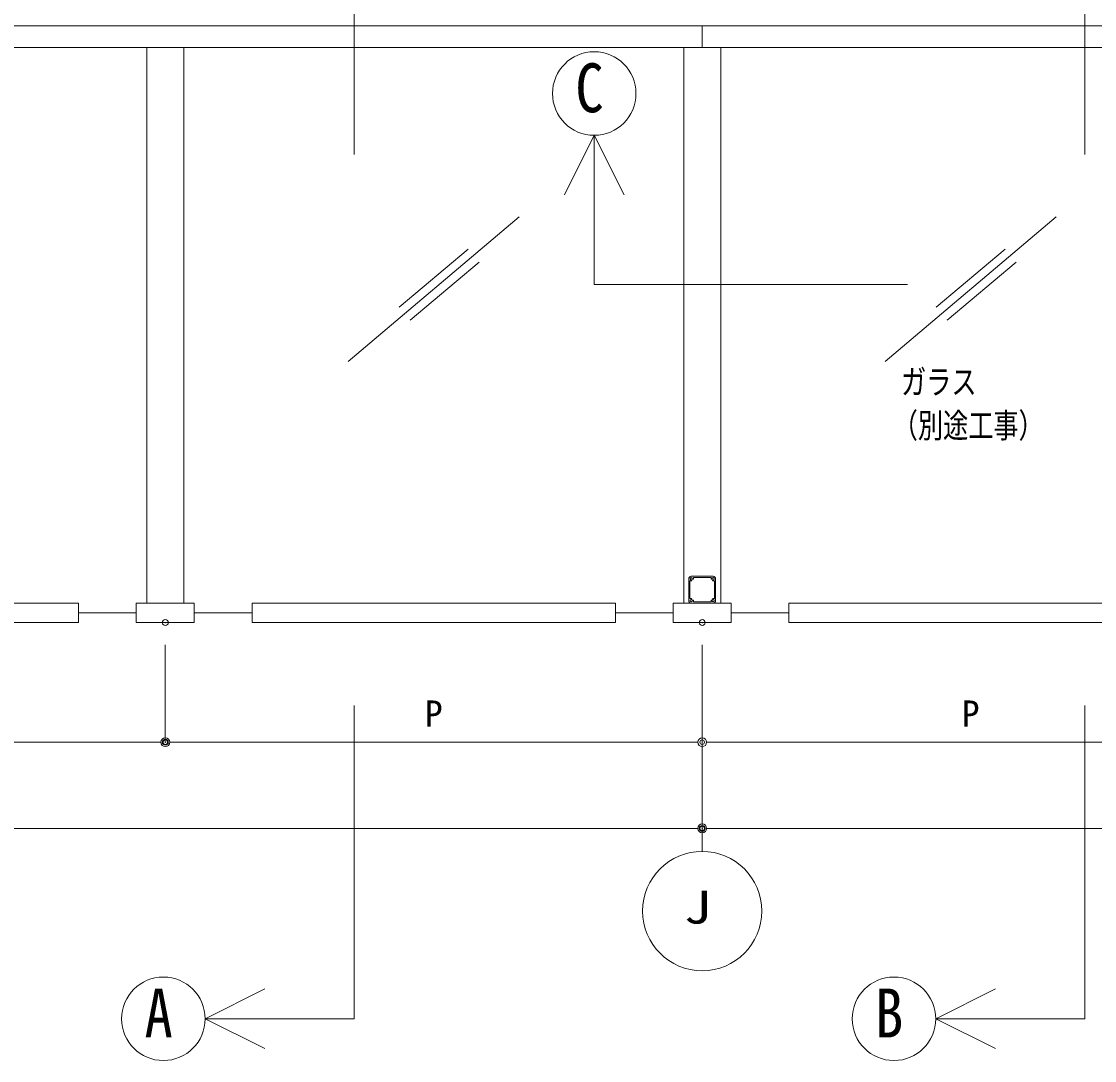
# Model space of a CAD drawing. Units: millimetres, scale not verified. Extents: x -1262 to 1261, y -891 to 891.
# Drawn here: x -839.8 to -480, y -684.2 to -335.8 of the extents above; entities that cross this region are included whole.
import ezdxf
from ezdxf.enums import TextEntityAlignment as Align

# ---------------------------------------------------------------- set-up
doc = ezdxf.new("R2010")
doc.units = ezdxf.units.MM
doc.header["$LTSCALE"] = 4
doc.header["$PDMODE"] = 32
doc.header["$PDSIZE"] = 2
for name, color, linetype, lineweight in [('0-0_0', 3, 'Continuous', 18), ('0-1_CSLAYER2', 7, 'Continuous', 18), ('0-4_Defpoints', 7, 'Continuous', 18), ('0-5_41_U+FF71_U+FF99_U+FF90', 7, 'Continuous', 18), ('0-7_CSLAYER3', 7, 'Continuous', 18), ('0-B_1手摺寸法', 7, 'Continuous', 9)]:
    doc.layers.add(name, color=color, linetype=linetype, lineweight=lineweight)
doc.layers.add('0-8_MOJI', color=7, linetype='Continuous')
doc.styles.add('ＭＳ ゴシック', font='')
doc.styles.get('ＭＳ ゴシック').set_extended_font_data('MS Gothic')

# ---------------------------------------------------------------- blocks, each defined once
blk = doc.blocks.new('_Origin2')
at = {"layer": '0-0_0', "color": 7, "lineweight": 9}
blk.add_line((-0.5, 0), (-1, 0), dxfattribs=at)
for radius in [0.5, 0.25]:
    blk.add_circle((0, 0), radius, dxfattribs=at)
blk = doc.blocks.new('D158')
at = {"layer": '0-1_CSLAYER2', "lineweight": 9}
for p, q in [((4851.883, 249.72), (4851.883, 188.196)), ((4854.883, 188.196), (5388.883, 188.196))]:
    blk.add_line(p, q, dxfattribs=at)
at = {"layer": '0-4_Defpoints'}
blk.add_point((4851.883, 257.22), dxfattribs=at)
at = {"layer": '0-1_CSLAYER2', "xscale": 3, "yscale": 3, "rotation": 180}
blk.add_blockref('_Origin2', (4851.883, 188.196), dxfattribs=at)
blk = doc.blocks.new('D159')
at = {"layer": '0-1_CSLAYER2', "lineweight": 9}
for p, q in [((4851.883, 249.72), (4851.883, 217.109)), ((5031.883, 249.72), (5031.883, 217.109)), ((4854.883, 217.109), (5028.883, 217.109))]:
    blk.add_line(p, q, dxfattribs=at)
at = {"layer": '0-4_Defpoints'}
for p in [(4851.883, 257.22), (5031.883, 257.22), (5031.883, 217.109)]:
    blk.add_point(p, dxfattribs=at)
at = {"layer": '0-1_CSLAYER2', "xscale": 3, "yscale": 3, "rotation": 180}
blk.add_blockref('_Origin2', (4851.883, 217.109), dxfattribs=at)
at = {"layer": '0-1_CSLAYER2', "xscale": 3, "yscale": 3}
blk.add_blockref('_Origin2', (5031.883, 217.109), dxfattribs=at)
at = {"layer": '0-1_CSLAYER2', "style": 'ＭＳ ゴシック'}
blk.add_text('P', height=8.798, dxfattribs=at).set_placement((4938.883, 219.659), align=Align.BOTTOM_LEFT)
blk = doc.blocks.new('EDDIM0021')
at = {"layer": '0-0_0', "color": 7}
blk.add_circle((146.833, 152.4195), 4, dxfattribs=at)
at = {"layer": '0-0_0', "color": 7, "style": 'ＭＳ ゴシック', "width": 1.25}
blk.add_text('J', height=2.199, dxfattribs=at).set_placement((145.583, 150.9195), align=Align.BOTTOM_LEFT)
blk = doc.blocks.new('D163')
at = {"layer": '0-1_CSLAYER2', "lineweight": 9}
for p, q in [((4851.883, 249.72), (4851.883, 188.196)), ((4314.883, 188.196), (4848.883, 188.196))]:
    blk.add_line(p, q, dxfattribs=at)
at = {"layer": '0-4_Defpoints'}
for p in [(4851.883, 257.22), (4851.883, 188.196)]:
    blk.add_point(p, dxfattribs=at)
at = {"layer": '0-1_CSLAYER2', "xscale": 3, "yscale": 3}
blk.add_blockref('_Origin2', (4851.883, 188.196), dxfattribs=at)
blk = doc.blocks.new('D165')
at = {"layer": '0-1_CSLAYER2', "lineweight": 9}
for p, q in [((4671.883, 249.72), (4671.883, 217.109)), ((4851.883, 249.72), (4851.883, 217.109)), ((4848.883, 217.109), (4674.883, 217.109))]:
    blk.add_line(p, q, dxfattribs=at)
at = {"layer": '0-4_Defpoints'}
for p in [(4671.883, 257.22), (4851.883, 257.22), (4671.883, 217.109)]:
    blk.add_point(p, dxfattribs=at)
at = {"layer": '0-1_CSLAYER2', "xscale": 3, "yscale": 3, "rotation": 180}
blk.add_blockref('_Origin2', (4671.883, 217.109), dxfattribs=at)
at = {"layer": '0-1_CSLAYER2', "xscale": 3, "yscale": 3}
blk.add_blockref('_Origin2', (4851.883, 217.109), dxfattribs=at)
at = {"layer": '0-1_CSLAYER2', "style": 'ＭＳ ゴシック'}
blk.add_text('P', height=8.798, dxfattribs=at).set_placement((4758.883, 219.659), align=Align.BOTTOM_LEFT)
blk = doc.blocks.new('D166')
at = {"layer": '0-1_CSLAYER2', "lineweight": 9}
for p, q in [((4491.883, 249.72), (4491.883, 217.109)), ((4671.883, 249.72), (4671.883, 217.109)), ((4668.883, 217.109), (4494.883, 217.109))]:
    blk.add_line(p, q, dxfattribs=at)
at = {"layer": '0-4_Defpoints'}
for p in [(4491.883, 257.22), (4671.883, 257.22), (4491.883, 217.109)]:
    blk.add_point(p, dxfattribs=at)
at = {"layer": '0-1_CSLAYER2', "xscale": 3, "yscale": 3, "rotation": 180}
blk.add_blockref('_Origin2', (4491.883, 217.109), dxfattribs=at)
at = {"layer": '0-1_CSLAYER2', "xscale": 3, "yscale": 3}
blk.add_blockref('_Origin2', (4671.883, 217.109), dxfattribs=at)
at = {"layer": '0-1_CSLAYER2', "style": 'ＭＳ ゴシック'}
blk.add_text('P', height=8.798, dxfattribs=at).set_placement((4578.883, 219.659), align=Align.BOTTOM_LEFT)

msp = doc.modelspace()

# ---------------------------------------------------------------- linework, layer by layer
at = {"layer": '0-5_41_U+FF71_U+FF99_U+FF90'}
for p, q in [((-71.561, -337.338), (-1171.261, -337.338)), ((-78.761, -344.538), (-1171.261, -344.538)), ((-797.761, -344.538), (-797.761, -530.838)), ((-785.361, -344.538), (-785.361, -530.838)), ((-617.761, -344.538), (-617.761, -530.838)), ((-605.361, -344.538), (-605.361, -530.838)), ((-616.061, -522.678), (-616.061, -529.998)), ((-615.661, -523.378), (-615.661, -529.298)), ((-615.661, -523.378), (-615.221, -523.378)), ((-615.221, -521.838), (-607.901, -521.838)), ((-614.521, -522.238), (-608.601, -522.238)), ((-614.521, -522.678), (-614.521, -522.238)), ((-608.601, -522.678), (-608.601, -522.238)), ((-607.461, -523.378), (-607.901, -523.378)), ((-607.461, -523.378), (-607.461, -529.298)), ((-607.061, -522.678), (-607.061, -529.998)), ((-615.661, -529.298), (-615.221, -529.298)), ((-615.221, -530.838), (-607.901, -530.838)), ((-614.521, -529.998), (-614.521, -530.438)), ((-614.521, -530.438), (-608.601, -530.438)), ((-608.601, -529.998), (-608.601, -530.438)), ((-607.461, -529.298), (-607.901, -529.298)), ((-820.661, -534.088), (-801.261, -534.088)), ((-781.861, -534.088), (-762.461, -534.088)), ((-640.661, -534.088), (-621.261, -534.088)), ((-601.861, -534.088), (-582.461, -534.088))]:
    msp.add_line(p, q, dxfattribs=at)
for points in [[(-942.461, -537.338), (-820.661, -537.338), (-820.661, -530.838), (-942.461, -530.838)], [(-781.861, -537.338), (-801.261, -537.338), (-801.261, -530.838), (-781.861, -530.838)], [(-762.461, -537.338), (-640.661, -537.338), (-640.661, -530.838), (-762.461, -530.838)], [(-601.861, -537.338), (-621.261, -537.338), (-621.261, -530.838), (-601.861, -530.838)], [(-582.461, -537.338), (-460.661, -537.338), (-460.661, -530.838), (-582.461, -530.838)]]:
    msp.add_lwpolyline(points, close=True, dxfattribs=at)
for centre, radius, start, end in [((-615.221, -522.678), 0.84, 90, 180), ((-615.51, -522.6), 0.1, 165, 232.97569), ((-615.51, -522.6), 0.1, 97.02431, 165), ((-615.221, -522.678), 0.35, 180.35889, 195), ((-615.221, -522.678), 0.35, 195, 209.64111), ((-615.433, -522.89), 0.1, 157.02431, 225), ((-615.221, -522.678), 0.35, 135, 149.64111), ((-615.433, -522.89), 0.1, 225, 292.97569), ((-615.221, -522.678), 0.35, 120.35889, 135), ((-615.298, -522.388), 0.1, 105, 172.97569), ((-615.221, -522.678), 0.35, 240.35889, 255), ((-615.298, -522.388), 0.1, 37.02431, 105), ((-615.221, -522.678), 0.35, 255, 269.64111), ((-615.221, -523.203), 0.175, 270, 90), ((-615.221, -522.678), 0.35, 75, 89.64111), ((-615.221, -522.678), 0.35, 60.35889, 75), ((-615.008, -522.466), 0.1, 45, 112.97569), ((-615.008, -522.466), 0.1, 337.02431, 45), ((-615.221, -522.678), 0.35, 15, 29.64111), ((-615.221, -522.678), 0.35, 0, 15), ((-614.696, -522.678), 0.175, 180, 0), ((-608.426, -522.678), 0.175, 180, 360), ((-607.901, -522.678), 0.35, 165, 180), ((-607.901, -522.678), 0.35, 150.35889, 165), ((-608.113, -522.466), 0.1, 135, 202.97569), ((-608.113, -522.466), 0.1, 67.02431, 135), ((-607.901, -523.203), 0.175, 90, 270), ((-607.901, -522.678), 0.35, 105, 119.64111), ((-607.901, -522.678), 0.35, 90.35889, 105), ((-607.823, -522.388), 0.1, 75, 142.97569), ((-607.901, -522.678), 0.84, 360, 90), ((-607.901, -522.678), 0.35, 270.35889, 285), ((-607.901, -522.678), 0.35, 285, 299.64111), ((-607.823, -522.388), 0.1, 7.02431, 75), ((-607.688, -522.89), 0.1, 247.02431, 315), ((-607.901, -522.678), 0.35, 45, 59.64111), ((-607.901, -522.678), 0.35, 30.35889, 45), ((-607.688, -522.89), 0.1, 315, 22.97569), ((-607.611, -522.6), 0.1, 15, 82.97569), ((-607.901, -522.678), 0.35, 330.35889, 345), ((-607.901, -522.678), 0.35, 345, 359.64111), ((-607.611, -522.6), 0.1, 307.02431, 15), ((-615.221, -529.998), 0.84, 180, 270), ((-615.51, -530.076), 0.1, 127.02431, 195), ((-615.51, -530.076), 0.1, 195, 262.97569), ((-615.221, -529.998), 0.35, 165, 179.64111), ((-615.221, -529.998), 0.35, 150.35889, 165), ((-615.433, -529.786), 0.1, 135, 202.97569), ((-615.221, -529.998), 0.35, 210.35889, 225), ((-615.433, -529.786), 0.1, 67.02431, 135), ((-615.221, -529.998), 0.35, 225, 239.64111), ((-615.298, -530.288), 0.1, 187.02431, 255), ((-615.221, -529.998), 0.35, 105, 119.64111), ((-615.298, -530.288), 0.1, 255, 322.97569), ((-615.221, -529.998), 0.35, 90.35889, 105), ((-615.221, -529.473), 0.175, 270, 90), ((-615.221, -529.998), 0.35, 270.35889, 285), ((-615.221, -529.998), 0.35, 285, 299.64111), ((-615.008, -530.21), 0.1, 247.02431, 315), ((-615.008, -530.21), 0.1, 315, 22.97569), ((-615.221, -529.998), 0.35, 330.35889, 345), ((-615.221, -529.998), 0.35, 345, 0), ((-614.696, -529.998), 0.175, 0, 180), ((-608.426, -529.998), 0.175, 360, 180), ((-607.901, -529.998), 0.35, 180, 195), ((-607.901, -529.998), 0.35, 195, 209.64111), ((-608.113, -530.21), 0.1, 157.02431, 225), ((-608.113, -530.21), 0.1, 225, 292.97569), ((-607.901, -529.473), 0.175, 90, 270), ((-607.901, -529.998), 0.35, 240.35889, 255), ((-607.901, -529.998), 0.35, 255, 269.64111), ((-607.823, -530.288), 0.1, 217.02431, 285), ((-607.901, -529.998), 0.84, 270, 360), ((-607.901, -529.998), 0.35, 75, 89.64111), ((-607.901, -529.998), 0.35, 60.35889, 75), ((-607.823, -530.288), 0.1, 285, 352.97569), ((-607.688, -529.786), 0.1, 45, 112.97569), ((-607.901, -529.998), 0.35, 300.35889, 315), ((-607.901, -529.998), 0.35, 315, 329.64111), ((-607.688, -529.786), 0.1, 337.02431, 45), ((-607.611, -530.076), 0.1, 277.02431, 345), ((-607.901, -529.998), 0.35, 15, 29.64111), ((-607.901, -529.998), 0.35, 0.35889, 15), ((-607.611, -530.076), 0.1, 345, 52.97569)]:
    msp.add_arc(centre, radius, start, end, dxfattribs=at)
at = {"layer": '0-7_CSLAYER3', "color": 4}
for p, q in [((-728.182, -275.49), (-728.182, -380.47)), ((-483.282, -275.49), (-483.282, -380.47)), ((-647.753, -374), (-637.753, -394)), ((-647.753, -424), (-542.773, -424)), ((-728.182, -670.174), (-728.182, -565.195)), ((-483.282, -670.174), (-483.282, -565.195)), ((-778.182, -670.174), (-758.182, -660.174)), ((-533.282, -670.174), (-513.282, -660.174))]:
    msp.add_line(p, q, dxfattribs=at)
at = {"layer": '0-7_CSLAYER3', "color": 5}
for p, q in [((-730.239, -449.883), (-672.882, -401.35)), ((-550.239, -449.883), (-492.882, -401.35)), ((-713.123, -431.668), (-690.031, -412.128)), ((-533.123, -431.668), (-510.031, -412.128)), ((-709.442, -436.019), (-686.35, -416.479)), ((-529.442, -436.019), (-506.35, -416.479))]:
    msp.add_line(p, q, dxfattribs=at)
at = {"layer": '0-7_CSLAYER3', "color": 4}
for points in [[(-647.753, -424), (-647.753, -374), (-657.753, -394)], [(-728.182, -670.174), (-778.182, -670.174), (-758.182, -680.174)], [(-483.282, -670.174), (-533.282, -670.174), (-513.282, -680.174)]]:
    msp.add_lwpolyline(points, dxfattribs=at)
for centre in [(-647.753, -360), (-792.182, -670.174), (-547.282, -670.174)]:
    msp.add_circle(centre, 14, dxfattribs=at)
at = {"layer": '0-B_1手摺寸法', "color": 3, "lineweight": 18}
for p, q in [((-611.561, -344.538), (-611.561, -337.338)), ((-611.561, -614.072), (-611.561, -606.362))]:
    msp.add_line(p, q, dxfattribs=at)

# ---------------------------------------------------------------- block references
at = {"layer": '0-0_0', "xscale": 5, "yscale": 5}
msp.add_blockref('EDDIM0021', (-1345.726, -1396.17), dxfattribs=at)
at = {"layer": '0-1_CSLAYER2'}
for name in ['D163', 'D166', 'D165', 'D158', 'D159']:
    msp.add_blockref(name, (-5463.443, -794.558), dxfattribs=at)

# ---------------------------------------------------------------- texts
at = {"layer": '0-7_CSLAYER3', "style": 'ＭＳ ゴシック', "width": 0.75}
for s, p in [('ガラス', (-544.884, -463.258)), ('（別途工事）', (-547.68, -477.863))]:
    msp.add_text(s, height=8.248, dxfattribs=at).set_placement(p, align=Align.BOTTOM_LEFT)
at = {"layer": '0-8_MOJI', "style": 'ＭＳ ゴシック', "width": 0.85}
for s, p in [('C', (-654.1, -371.2)), ('A', (-798.529, -681.374)), ('B', (-553.629, -681.374))]:
    msp.add_text(s, height=16.42, dxfattribs=at).set_placement(p, align=Align.BOTTOM_LEFT)

doc.saveas('drawing.dxf')
